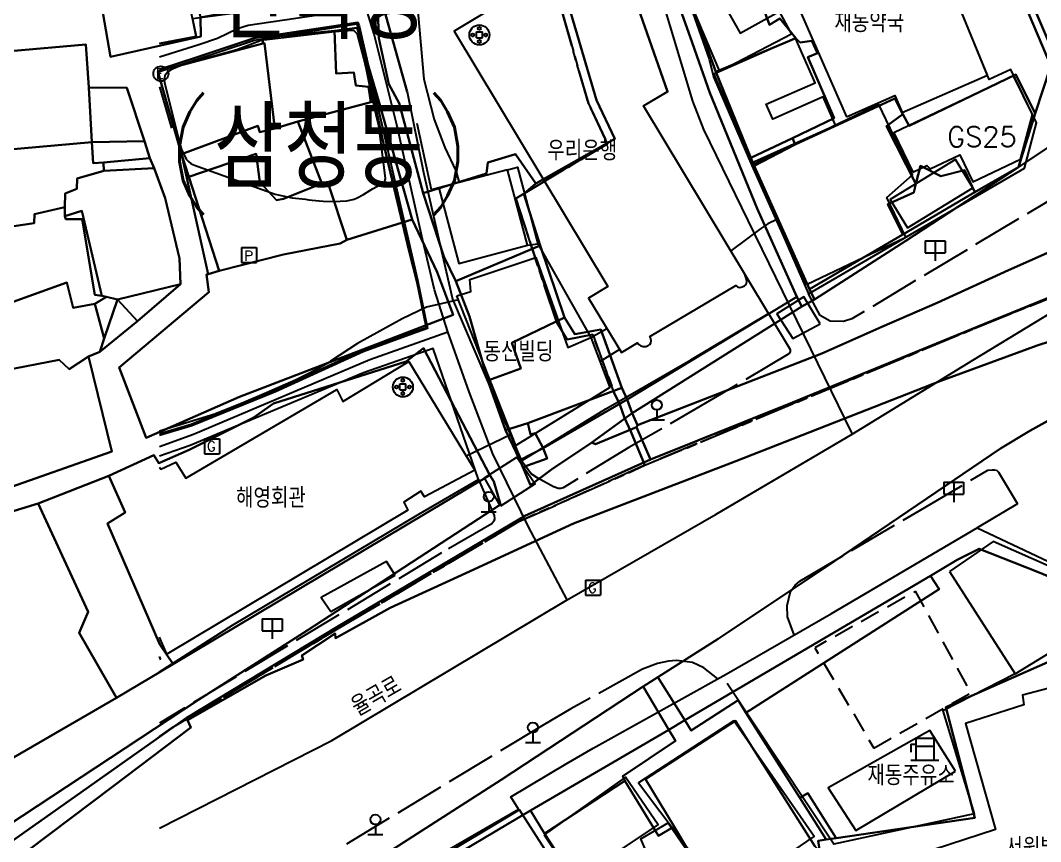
# Model space of a CAD drawing. Header units: feet. Extents: x 197796 to 199821, y 552499 to 555392.
# Drawn here: x 198661.1 to 198763.1, y 552972.5 to 553054.7 of the extents above; entities that cross this region are included whole.
import ezdxf
from ezdxf.enums import TextEntityAlignment as Align

# ---------------------------------------------------------------- set-up
doc = ezdxf.new("R2010")
doc.units = ezdxf.units.FT
doc.header["$MEASUREMENT"] = 0
for name, pattern in [('ANYANG2', [6, 5, -1]), ('ANYANG3', [3, 2, -1]), ('JEON', [12, 4, -0.5, 1, -0.5, 4, -0.5, 1, -0.5])]:
    doc.linetypes.add(name, pattern=pattern)
for name, color, linetype in [('AAA001', 7, 'CONTINUOUS'), ('AAA004', 7, 'ANYANG3'), ('AAA008', 7, 'CONTINUOUS'), ('AAB220', 5, 'CONTINUOUS'), ('AAC001', 7, 'CONTINUOUS'), ('AD002', 7, 'CONTINUOUS'), ('AD0022', 1, 'CONTINUOUS'), ('AE001', 1, 'ANYANG2'), ('AE130', 42, 'CONTINUOUS'), ('AE230', 7, 'CONTINUOUS'), ('AE2301', 7, 'CONTINUOUS'), ('AE240', 1, 'CONTINUOUS'), ('AEC002', 7, 'CONTINUOUS'), ('AEE001', 7, 'CONTINUOUS'), ('AEE010', 1, 'CONTINUOUS'), ('AZ0202', 7, 'CONTINUOUS'), ('AZ030', 7, 'CONTINUOUS'), ('AZ0801', 7, 'CONTINUOUS'), ('AZ0803', 7, 'CONTINUOUS'), ('AZB010', 1, 'CONTINUOUS'), ('CAA001', 7, 'CONTINUOUS'), ('CAA002', 30, 'CONTINUOUS'), ('DD001', 3, 'CONTINUOUS'), ('EA0018', 7, 'JEON'), ('EA0118', 7, 'JEON'), ('wipco_지적', 20, 'CONTINUOUS'), ('ZC002', 7, 'CONTINUOUS'), ('ZC005', 7, 'CONTINUOUS'), ('ZC006', 7, 'CONTINUOUS'), ('ZC251', 7, 'CONTINUOUS'), ('ZC252', 7, 'CONTINUOUS')]:
    doc.layers.add(name, color=color, linetype=linetype)
doc.styles.add('GHS', font='ROMANS', dxfattribs={"bigfont": 'NGSW.shx'})
doc.styles.add('NGSW', font='ROMANS.shx', dxfattribs={"bigfont": 'NGSW.shx'})
doc.styles.get("Standard").update_dxf_attribs({"font": 'ROMANS.shx', "bigfont": 'NGSW.shx'})

# ---------------------------------------------------------------- blocks, each defined once
blk = doc.blocks.new('AEE001')
at = {"layer": 'AEE001', "color": 7}
for points in [[(-0.75, 0), (0.75, 0)], [(0, 1), (0, 0)]]:
    blk.add_lwpolyline(points, dxfattribs=at)
blk.add_circle((0, 1.5), 0.5, dxfattribs=at)
blk = doc.blocks.new('AEC002')
at = {"layer": 'AEC002'}
for points in [[(-1, 2), (1, 2)], [(-1, 2), (-1, 0.8)], [(0, 2), (0, 0)], [(1, 2), (1, 0.8)], [(-1, 0.8), (1, 0.8)]]:
    blk.add_lwpolyline(points, dxfattribs=at)
blk = doc.blocks.new('AEE010')
at = {"layer": 'AEE010'}
for points in [[(-0.75, 0), (0.75, 0)], [(0, 1), (0, 0)]]:
    blk.add_lwpolyline(points, dxfattribs=at)
blk.add_circle((0, 1.5), 0.5, dxfattribs=at)
blk = doc.blocks.new('AAB220')
at = {"layer": 'AAB220'}
for points in [[(-0.3, -0.3), (-0.3, 0.3)], [(-0.3, 0.3), (0.3, 0.3)], [(0.3, -0.3), (0.3, 0.3)], [(-0.3, -0.3), (0.3, -0.3)]]:
    blk.add_lwpolyline(points, dxfattribs=at)
for centre, radius in [((0, 0), 1), ((-0.65, 0), 0.15), ((0, 0.65), 0.15), ((0.65, 0), 0.15), ((0, -0.65), 0.15)]:
    blk.add_circle(centre, radius, dxfattribs=at)
blk = doc.blocks.new('AE240')
at = {"layer": 'AE240'}
for points in [[(-1.4, 0.2), (-0.9, 0.2)], [(-1.4, 0.2), (-1.4, -0.6)], [(-0.9, 0.8), (-0.9, -1.4)], [(-0.9, 0.8), (0.9, 0.8)], [(-0.9, 0), (0.9, 0)], [(0.9, 0.8), (0.9, -1.4)], [(-1.4, -1.4), (1.4, -1.4)]]:
    blk.add_lwpolyline(points, dxfattribs=at)
blk = doc.blocks.new('AZB010')
at = {"layer": 'AZB010'}
for points in [[(-0.76, 0.79), (0.74, 0.79)], [(-0.76, 0.79), (-0.76, -0.71)], [(0.74, 0.79), (0.74, -0.71)], [(-0.76, -0.71), (0.74, -0.71)]]:
    blk.add_lwpolyline(points, dxfattribs=at)
at = {"layer": 'AZB010', "style": 'GHS'}
blk.add_text('G', height=1, dxfattribs=at).set_placement((-0.52, -0.45))
blk = doc.blocks.new('AZ0202')
at = {"layer": 'AZ0202'}
blk.add_circle((0, 0), 0.75, dxfattribs=at)
at = {"layer": 'AZ0202', "style": 'GHS'}
blk.add_text('E', height=1, dxfattribs=at).set_placement((-0.5, -0.48))
blk = doc.blocks.new('AE2301')
at = {"layer": 'AE2301'}
for points in [[(-0.77, 0.83), (0.73, 0.83)], [(-0.77, 0.83), (-0.77, -0.67)], [(0.73, 0.83), (0.73, -0.67)], [(-0.77, -0.67), (0.73, -0.67)]]:
    blk.add_lwpolyline(points, dxfattribs=at)
at = {"layer": 'AE2301', "style": 'GHS'}
blk.add_text('P', height=1, dxfattribs=at).set_placement((-0.51, -0.48))

msp = doc.modelspace()

# ---------------------------------------------------------------- linework, layer by layer
at = {"layer": 'AAA001', "color": 255, "flags": 128}
for points in [[(198731.53, 552966.89), (198740.46, 552972.99), (198732.44, 552984.59), (198722.89, 552978.38)], [(198713.46, 552973.16), (198719.99, 552963.37), (198723.66, 552965.57), (198720.2, 552971.06), (198724.85, 552974.19), (198721.61, 552978.95)], [(198728.83, 552970.05), (198723.97, 552966.74), (198721.84, 552969.58), (198723.73, 552971.38), (198723.13, 552972.78), (198725.87, 552974.38)]]:
    msp.add_lwpolyline(points, close=True, dxfattribs=at)
at = {"layer": 'AAA004', "color": 255, "flags": 128}
msp.add_lwpolyline([(198746.43, 552981.85), (198756.16, 552987.4), (198750.6, 552997.55), (198740.53, 552991.9)], close=True, dxfattribs=at)
at = {"layer": 'AAA008', "color": 255, "flags": 128}
for points in [[(198743.69, 553045.05), (198748.54, 553047.17), (198749.28, 553045.48), (198757.79, 553049.2), (198751.09, 553065.52), (198737.36, 553059.51)], [(198731.04, 553049.57), (198727.4, 553058.14), (198733.49, 553061.52), (198735.71, 553057.5), (198731.94, 553055.42), (198733.05, 553053.41), (198736.96, 553055.57), (198738.21, 553053.3)], [(198742.61, 553044.2), (198741.36, 553047.04), (198736.33, 553044.81), (198735.67, 553046.3), (198740.56, 553048.46), (198738.59, 553052.9), (198730.43, 553049.3), (198734.19, 553040.43)], [(198750.33, 553039.49), (198751.75, 553040.17), (198752.06, 553039.83), (198755.05, 553041.25), (198756.34, 553038.55), (198761.12, 553040.82), (198762.3, 553045.27), (198760.41, 553049.16), (198748.44, 553043.45)], [(198739.69, 553028.25), (198749.62, 553033.01), (198747.73, 553036.96), (198750.31, 553039.22), (198746.93, 553046.26), (198734.28, 553040.19)], [(198749.8, 553033.94), (198756.33, 553037.93), (198754.6, 553040.76), (198748.08, 553036.76)], [(198702.92, 553037.92), (198704.93, 553030.36), (198711.8, 553032.19), (198709.8, 553039.75)], [(198754.01, 552999.53), (198760.58, 552989.28), (198768.47, 552994.13), (198768, 552996.19), (198768.47, 552996.75), (198767.94, 552998.3), (198758.38, 553002.54)], [(198775.14, 552964.05), (198775.16, 552964.05), (198768.96, 552984.46), (198768.52, 552984.42), (198767.01, 552988.66), (198761.31, 552987.14), (198761.45, 552986.18), (198755.62, 552984.33), (198758.6, 552973.71), (198752.47, 552971.71), (198754.59, 552964.26), (198761, 552965.99), (198762.78, 552960.2)], [(198754.59, 552979.56), (198752.03, 552983.62), (198741.86, 552977.87), (198744.65, 552973.6)], [(198709.67, 552957.97), (198718.69, 552963.68), (198711, 552975.69), (198701.74, 552970.14)]]:
    msp.add_lwpolyline(points, close=True, dxfattribs=at)
for points in [[(198717.66, 553061.58), (198704.45, 553053.63), (198719.84, 553028.06), (198717.91, 553026.9), (198721.2, 553021.44), (198722.81, 553022.41), (198722.93, 553022.26), (198723.14, 553022.12), (198723.36, 553022.05), (198723.63, 553022.06), (198723.82, 553022.11), (198724.02, 553022.24), (198724.13, 553022.43), (198724.16, 553022.61), (198724.13, 553022.84), (198724.03, 553023.06), (198732.63, 553028.16), (198732.83, 553027.99), (198733.03, 553027.96), (198733.27, 553028.01), (198733.49, 553028.11), (198733.63, 553028.22), (198733.7, 553028.35), (198733.72, 553028.55), (198733.7, 553028.76), (198733.64, 553028.98), (198733.53, 553029.3), (198723.39, 553046.14), (198725.8, 553047.59), (198722.38, 553057.32)], [(198704.72, 553027.14), (198706.13, 553027.56), (198706.03, 553028.76), (198712.63, 553030.96), (198715.83, 553021.96), (198718.13, 553022.96), (198720.03, 553017.96), (198710.61, 553012.13), (198704.72, 553027.14)]]:
    msp.add_lwpolyline(points, dxfattribs=at)
at = {"layer": 'AAA008', "color": 255}
for points in [[(198674.98, 553052.38), (198678.64, 553053.08), (198677.95, 553056.55), (198674.98, 553055.96)], [(198674.98, 553009.99), (198675.13, 553009.76), (198676.63, 553010.46), (198677.63, 553008.86), (198692.73, 553017.76), (198693.33, 553016.56), (198699.93, 553020.56), (198706.53, 553009.66), (198701.49, 553007.02), (198701.13, 553007.56), (198699.43, 553006.46), (198699.83, 553005.66), (198675.73, 552991.26), (198674.97, 552992.96)], [(198674.97, 552990.74), (198675.07, 552990.8), (198674.97, 552991.03)]]:
    msp.add_lwpolyline(points, dxfattribs=at)
at = {"layer": 'AAC001', "color": 255}
for points in [[(198699.74, 553047.54), (198696.71, 553058.43)], [(198702.92, 553037.92), (198702.19, 553037.74), (198700.74, 553044.38)]]:
    msp.add_lwpolyline(points, dxfattribs=at)
at = {"layer": 'AAC001', "color": 255, "flags": 128}
for points in [[(198709.8, 553039.75), (198710.8, 553040), (198712.83, 553032.33)], [(198711.8, 553032.19), (198712.83, 553032.33), (198718.13, 553022.96)], [(198760.58, 552989.28), (198753.33, 552985.6), (198756.48, 552975.29), (198742.42, 552972.25), (198731.78, 552988.31)]]:
    msp.add_lwpolyline(points, dxfattribs=at)
at = {"layer": 'AD002', "color": 255}
for points in [[(198674.97, 552973.84), (198692.22, 552982.61), (198715.75, 552996.69), (198730.66, 553005.27), (198744.28, 553013.27), (198756.34, 553020.68), (198807.06, 553051.53), (198838.39, 553069.5), (198843.12, 553071.78), (198848.81, 553074.67), (198855.5, 553077.75), (198862.81, 553080.79), (198871.68, 553083.87), (198878.71, 553085.75), (198888.24, 553087.89), (198901.9, 553089.49), (198916.63, 553089.88), (198935.4, 553090.28), (198979.47, 553090.48), (199039.37, 553091.12), (199057.57, 553091.43), (199078.48, 553092.38), (199108.65, 553093.66), (199116.66, 553093.82)], [(198715.75, 552996.69), (198711.87, 553004.08), (198708.34, 553011.32), (198705.97, 553017.53), (198703.82, 553023.53), (198702.5, 553027.74), (198701.29, 553032.79), (198698.73, 553044.24), (198696.46, 553053.3), (198695.64, 553055.91), (198694.72, 553059.16), (198693.51, 553065.85), (198691.91, 553075.92), (198691.61, 553076.82), (198691.4, 553077.12), (198691.18, 553077.2), (198690.84, 553077.2), (198683.69, 553076.18), (198682.75, 553076.23), (198681.15, 553077.63), (198680.48, 553077.8), (198679.37, 553077.65), (198674.99, 553076.44)], [(198724.82, 553058.18), (198726.03, 553054.14), (198728.3, 553046.6), (198729.4, 553043.77), (198733.84, 553034.67), (198744.28, 553013.27)], [(198695.64, 553055.91), (198683.85, 553054.17), (198682.78, 553053.85), (198680.79, 553052.88), (198678.91, 553052.24), (198674.98, 553051.01)], [(198674.98, 553012.06), (198678.38, 553013.28), (198696.02, 553020.75), (198703.82, 553023.53)]]:
    msp.add_lwpolyline(points, dxfattribs=at)
at = {"layer": 'AD0022', "color": 255}
for points in [[(198674.99, 553075.01), (198680.15, 553076.58), (198680.38, 553076.64), (198681.01, 553074.33), (198690.69, 553075.47), (198693.52, 553056.69), (198689.58, 553056.23), (198684.4, 553055.66), (198678.29, 553054.86), (198678.64, 553053.08), (198674.98, 553052.38)], [(198727.1, 553058.98), (198729.96, 553050.81), (198730.41, 553049.03), (198734.24, 553040.18), (198737.55, 553032.71), (198739.91, 553027.34), (198761.49, 553039.9), (198762.7, 553044.44), (198760.15, 553049.77), (198757.98, 553048.79), (198751.12, 553065.54)], [(198696.71, 553058.43), (198699.74, 553047.54), (198701.39, 553039.46), (198704.28, 553026.78), (198711.2, 553010.62), (198719.62, 553015.83), (198722.92, 553017.7), (198728.12, 553020.72), (198735.91, 553025.34), (198723.41, 553046.14), (198725.82, 553047.59), (198722.42, 553057.33)], [(198674.98, 553049.8), (198684.45, 553052.92), (198694.82, 553054.5), (198694.94, 553054.14), (198700.78, 553028.71), (198701.8, 553023.84), (198700.29, 553023.33), (198695.36, 553021.52), (198686.58, 553017.52), (198678.23, 553014.1), (198674.98, 553013.13)], [(198674.97, 552989.49), (198682.28, 552994.15), (198700.91, 553005.26), (198706.89, 553008.75), (198702.35, 553021.86), (198695.39, 553019.43), (198678.06, 553012.14), (198674.98, 553011.07)], [(198674.97, 552953.71), (198701.76, 552970.47), (198710.9, 552975.74), (198710.14, 552976.99), (198715.65, 552980.29), (198718.35, 552981.86), (198731.66, 552989.25), (198742.19, 552995.34), (198756.76, 553003.91), (198769.21, 552998.02), (198777.95, 552966.83), (198779.41, 552961.63), (198780.71, 552957.8), (198781.92, 552954.29), (198791.25, 552921.49), (198792.15, 552916.29), (198796.36, 552901.52)]]:
    msp.add_lwpolyline(points, dxfattribs=at)
at = {"layer": 'AE001', "color": 255}
for points in [[(198741.55, 553101.92), (198745, 553101.85), (198749.94, 553090.06), (198760.23, 553064.9), (198765.96, 553050.69), (198767.53, 553046.79), (198767.59, 553046.36), (198767.74, 553042.89), (198767.79, 553040.07), (198767.67, 553039.25), (198766.05, 553037.91), (198744.23, 553024.81), (198743.41, 553024.57), (198742.07, 553024.59), (198741.07, 553025.17), (198739.91, 553027.34)], [(198735.91, 553025.34), (198738.07, 553021.76), (198738.05, 553021.55), (198737.99, 553021.4), (198737.93, 553021.31), (198730.4, 553016.84), (198725.16, 553013.79), (198721.92, 553011.96), (198715.36, 553007.9), (198715.11, 553007.85), (198714.85, 553007.85), (198714.44, 553008.01), (198714.4, 553008.02), (198712.83, 553008.89), (198712.17, 553009.31), (198711.2, 553010.62)], [(198738.45, 552993.18), (198737.8, 552995.01), (198737.78, 552996.14), (198738.09, 552997.52), (198738.58, 552998.17), (198739.03, 552998.58), (198750.98, 553005.61), (198757.85, 553009.67), (198758.26, 553009.71), (198758.5, 553009.72), (198758.71, 553009.66), (198758.9, 553009.49), (198760.81, 553006.29), (198756.76, 553003.91)], [(198706.89, 553008.75), (198708.47, 553005.14), (198708.49, 553004.79), (198708.43, 553004.57), (198708.22, 553004.31), (198703.2, 553001.39), (198674.97, 552984.36)], [(198730.82, 552988.78), (198729.42, 552989.89), (198728.28, 552990.41), (198726.71, 552990.62), (198725.89, 552990.56), (198724.79, 552990.33), (198723.29, 552989.75), (198716.12, 552985.77), (198713.36, 552984.16), (198674.97, 552960.92)]]:
    msp.add_lwpolyline(points, dxfattribs=at)
at = {"layer": 'AE130', "color": 255, "flags": 128}
for points in [[(198741.05, 553024.33), (198739.44, 553027.03), (198736.74, 553025.33), (198738.32, 553022.85)], [(198709.1, 553006.07), (198707.5, 553008.9), (198710.73, 553010.97), (198712.57, 553008.31)]]:
    msp.add_lwpolyline(points, close=True, dxfattribs=at)
at = {"layer": 'AE230', "color": 255}
msp.add_lwpolyline([(198674.98, 553049.59), (198684.48, 553052.72), (198694.73, 553054.35), (198696.89, 553044.35), (198699.91, 553031.6), (198700.71, 553028.46), (198701.67, 553023.93), (198695.11, 553021.59), (198686.41, 553017.61), (198678.14, 553014.26), (198674.98, 553013.3)], dxfattribs=at)
at = {"layer": 'AZ030', "color": 255, "flags": 128}
msp.add_lwpolyline([(198698.55, 552999.17), (198697.69, 553000.53), (198691.14, 552996.94), (198692.11, 552995.53)], close=True, dxfattribs=at)
at = {"layer": 'AZ0801', "color": 255}
for points in [[(198700.72, 553028.79), (198697.4, 553042.51), (198694.82, 553054.5), (198684.45, 553052.92), (198674.98, 553049.76)], [(198674.98, 553048.04), (198676.18, 553043.92)]]:
    msp.add_lwpolyline(points, dxfattribs=at)
at = {"layer": 'AZ0803', "color": 255, "flags": 128}
msp.add_lwpolyline([(198721, 553021.76), (198719.05, 553020.54)], dxfattribs=at)
at = {"layer": 'CAA001', "color": 255, "elevation": 35, "flags": 128}
msp.add_lwpolyline([(198677.06, 553042.22), (198677.18, 553041.78), (198677.66, 553040.81), (198677.89, 553040.56), (198678.15, 553040.35), (198678.47, 553040.2), (198686.54, 553037.31), (198686.85, 553037.23), (198688.25, 553036.93), (198689.57, 553036.8), (198689.92, 553036.75), (198690.97, 553036.65), (198691.36, 553036.61), (198692.4, 553036.57), (198693.72, 553036.63), (198694.45, 553036.79), (198694.77, 553036.93), (198695.38, 553037.26), (198696.01, 553037.67), (198696.3, 553037.84), (198697.21, 553038.33), (198697.48, 553038.51), (198697.59, 553038.83), (198697.57, 553039.16), (198696.91, 553044.15), (198696.65, 553045.23), (198696.13, 553047.6), (198695.7, 553049.79), (198695.42, 553050.9), (198694.78, 553053.32), (198694.41, 553053.67), (198693.87, 553053.64), (198692.53, 553053.55), (198685.15, 553052.67), (198682.73, 553051.76), (198677.42, 553050.29), (198677, 553050.1), (198676.13, 553049.75), (198675.78, 553049.51), (198675.57, 553049.25), (198675.5, 553049.13), (198675.44, 553048.73), (198675.49, 553048.46)], close=True, dxfattribs=at)
at = {"layer": 'CAA002', "color": 255, "flags": 128}
for points, elevation in [([(198700.53, 553059.01), (198701.42, 553048.81), (198702.44, 553044.79), (198703.53, 553041.97), (198704.61, 553039.62), (198704.97, 553038.47)], 34), ([(198736.73, 553034.77), (198735.84, 553034.32), (198735.12, 553033.87), (198732.12, 553031.64)], 33), ([(198710.17, 553013.25), (198705.67, 553011.08)], 33)]:
    msp.add_lwpolyline(points, dxfattribs=dict(at, elevation=elevation))
at = {"layer": 'CAA002', "color": 255, "elevation": 34}
msp.add_lwpolyline([(198704.88, 553026.74), (198701.68, 553025.99), (198699.25, 553024.82), (198694.8, 553022.36), (198692.1, 553020.59), (198691.78, 553020.36), (198690.04, 553019.41), (198688.65, 553018.72), (198685.7, 553017.42), (198683.42, 553016.46), (198680.52, 553015.27), (198674.98, 553013.57)], dxfattribs=at)
at = {"layer": 'DD001', "color": 255, "flags": 128}
msp.add_lwpolyline([(198718.13, 553022.96), (198719.74, 553023.85)], dxfattribs=at)
at = {"layer": 'EA0018', "color": 255}
for points in [[(198715.28, 553055.41), (198717.88, 553046.39), (198719.78, 553042.35), (198712.02, 553037.7), (198710.64, 553036.86), (198712.31, 553031.65), (198714.74, 553024.45), (198715.76, 553022.77), (198718.33, 553023.25), (198720.47, 553017.42), (198721.03, 553016.25), (198721.5, 553014.91), (198722.13, 553013.56), (198723.54, 553010.16)], [(198788.75, 553036.94), (198756.47, 553023.85), (198723.54, 553010.16)], [(198723.54, 553010.16), (198710.93, 553004.52), (198693.6, 552994.25), (198691.47, 552992.98), (198676.22, 552983.88), (198674.97, 552983)]]:
    msp.add_lwpolyline(points, dxfattribs=at)
at = {"layer": 'EA0118', "color": 255}
for points in [[(198723.54, 553010.16), (198756.47, 553023.85), (198788.75, 553036.94), (198793.27, 553039.28), (198795.05, 553040.2), (198800.4, 553042.96), (198801.85, 553043.91), (198818.95, 553055.11), (198820.35, 553056.02), (198822.02, 553057.24), (198827.27, 553061.1), (198850.97, 553077.7)], [(198723.54, 553010.16), (198722.13, 553013.56), (198721.5, 553014.91), (198721.03, 553016.25), (198720.47, 553017.42), (198718.33, 553023.25), (198715.76, 553022.77), (198714.74, 553024.45), (198712.31, 553031.65), (198710.64, 553036.86), (198712.02, 553037.7), (198719.78, 553042.35), (198717.88, 553046.39), (198715.28, 553055.41)], [(198674.97, 552983), (198676.22, 552983.88), (198691.47, 552992.98), (198693.6, 552994.25), (198710.93, 553004.52), (198723.54, 553010.16)]]:
    msp.add_lwpolyline(points, dxfattribs=at)
at = {"layer": 'wipco_지적', "color": 20}
for points in [[(198764.41, 553051.41), (198759.9, 553061.97), (198756.24, 553070.43), (198751.32, 553082.4), (198747.99, 553090.52), (198743.57, 553101.13)], [(198759.3, 553061.58), (198764.13, 553050.16), (198762.58, 553045.36), (198760.65, 553049.27), (198749.96, 553044.13), (198749.33, 553045.31), (198748.53, 553046.89), (198738.58, 553042.26), (198738.31, 553042.91), (198742.47, 553044.9), (198739.83, 553051), (198740.81, 553051.43), (198740.23, 553052.66), (198739.06, 553052.48), (198738.63, 553052.93), (198737.03, 553054.88), (198736, 553054.26), (198733.77, 553060.31)], [(198696.71, 553058.61), (198696.92, 553052.91), (198697.93, 553048.3), (198698.94, 553046.42), (198701.34, 553037.41), (198703.42, 553031.05), (198704.61, 553028.6), (198705.99, 553025.07), (198707.82, 553018.64), (198709.6, 553013.69), (198711.01, 553010.69), (198711.31, 553009.99), (198712.09, 553008.16), (198714.2, 553009.74), (198718.24, 553012.43), (198718.61, 553012.28), (198722.71, 553013.99), (198724.1, 553010.74), (198711.52, 553005.12), (198692.86, 552994.05), (198677.69, 552984.87), (198651.41, 552966.34)], [(198659.04, 553007.61), (198670.23, 553011.55), (198667.89, 553021.06), (198669.01, 553021.51), (198672.77, 553024.6), (198677.09, 553028.29), (198676.99, 553030.87), (198675.55, 553036.91), (198674.45, 553039.9), (198674.01, 553040.89), (198673.48, 553042.62), (198671.71, 553047.96), (198667.91, 553047.98), (198667.6, 553052.29), (198660.04, 553051.6)], [(198764.11, 553042.14), (198760.89, 553040), (198762.58, 553045.36), (198764.13, 553050.16)], [(198651.41, 552966.34), (198677.69, 552984.87), (198692.86, 552994.05), (198711.52, 553005.12), (198724.1, 553010.74), (198738.29, 553016.45), (198757.5, 553024.32), (198774.29, 553031.16), (198789.33, 553037.38), (198795.04, 553016.66), (198799.82, 552999.37), (198803.78, 552984.46), (198807.6, 552969.84)], [(198774.29, 553031.16), (198757.5, 553024.32), (198738.29, 553016.45), (198724.1, 553010.74), (198722.71, 553013.99), (198722.81, 553014.18), (198741.22, 553021.36), (198747.25, 553024.01), (198752.76, 553026.42), (198759.9, 553029.69), (198768.19, 553033.38)], [(198659.74, 552970.05), (198670.32, 552978.02), (198678.12, 552983.91), (198677.78, 552984.66), (198685.61, 552989.12), (198689.34, 552990.72), (198689.22, 552991.12), (198692.55, 552993.33), (198692.58, 552992.87), (198698.04, 552995.9), (198705.64, 552999.37), (198716.39, 553004.32), (198732.62, 553010.58), (198753.13, 553018.6), (198762.76, 553022.16), (198766.76, 553023.47)], [(198766.76, 553023.47), (198762.76, 553022.16), (198753.13, 553018.6), (198732.62, 553010.58), (198716.39, 553004.32), (198705.64, 552999.37), (198698.04, 552995.9), (198692.58, 552992.87), (198692.55, 552993.33), (198689.22, 552991.12), (198689.34, 552990.72), (198685.61, 552989.12), (198677.78, 552984.66), (198678.12, 552983.91), (198670.32, 552978.02), (198659.74, 552970.05)], [(198659.8, 552974.11), (198678.88, 552986.68), (198689.76, 552993.62), (198709.09, 553006.24), (198708.43, 553008.53), (198708.03, 553009.16), (198701.38, 553021.87), (198699.64, 553020.54), (198686.4, 553016.34), (198684.36, 553014.91), (198677.96, 553011.72), (198674.9, 553010.36), (198674.4, 553011.16), (198669.91, 553009.12), (198662.85, 553006.35), (198651.8, 553002.98)], [(198766.32, 553015.98), (198762.04, 553013.6), (198759.11, 553011.86), (198741.58, 552999.94), (198730.86, 552992.78), (198724.82, 552988.94), (198724.82, 552988.94), (198723.36, 552988.02), (198709.17, 552978.69), (198700.78, 552973.31), (198684.4, 552962.75)], [(198768.38, 552997.18), (198762.8, 552999.49), (198756.97, 553001.81), (198754.77, 553000.69), (198752.09, 552999.11), (198727.52, 552984.65), (198724.82, 552988.94), (198730.86, 552992.78), (198741.58, 552999.94), (198759.11, 553011.86), (198762.04, 553013.6), (198766.32, 553015.98)]]:
    msp.add_lwpolyline(points, dxfattribs=at)
for points in [[(198680.23, 553076.96), (198671.27, 553074.75), (198668.02, 553072.83), (198666.82, 553070.87), (198667.31, 553067.08), (198670.07, 553051.06), (198679.11, 553053.09), (198679.09, 553055.02), (198685.41, 553056.2), (198693.95, 553057.14), (198691.53, 553071.92), (198690.31, 553074.44), (198684.6, 553074.14), (198681.12, 553074.03), (198680.23, 553076.96)], [(198724.48, 553068.93), (198728.15, 553058.76), (198728.4, 553058.02), (198727.73, 553057.68), (198726.55, 553057.27), (198728.27, 553052.48), (198730.02, 553047.44), (198734.78, 553035.88), (198738.74, 553027.03), (198721.75, 553016.75), (198721.23, 553017.93), (198719.14, 553023.76), (198716.52, 553023.29), (198715.5, 553024.94), (198713.07, 553032.15), (198711.42, 553037.32), (198712.61, 553038.36), (198720.53, 553042.85), (198718.7, 553046.7), (198716.01, 553055.88), (198715.41, 553055.85), (198713.53, 553062.5), (198712.58, 553067.07), (198724.48, 553068.93)], [(198667.31, 553067.08), (198674.85, 553068.4), (198676.49, 553062.26), (198677.06, 553061.84), (198679.09, 553055.02), (198679.11, 553053.09), (198670.07, 553051.06), (198667.31, 553067.08)], [(198696.71, 553058.61), (198706.77, 553060.84), (198706.88, 553061.45), (198713.53, 553062.5), (198715.41, 553055.85), (198716.01, 553055.88), (198718.7, 553046.7), (198720.53, 553042.85), (198712.61, 553038.36), (198710.59, 553041.29), (198707.81, 553040.47), (198707.7, 553039.38), (198701.34, 553037.41), (198698.94, 553046.42), (198697.93, 553048.3), (198696.92, 553052.91), (198696.71, 553058.61)], [(198759.9, 553061.97), (198764.41, 553051.41), (198764.13, 553050.16), (198759.3, 553061.58), (198759.9, 553061.97)], [(198733.71, 553060.84), (198733.77, 553060.31), (198736, 553054.26), (198737.03, 553054.88), (198738.63, 553052.93), (198730.64, 553049.55), (198727.73, 553057.68), (198728.4, 553058.02), (198728.15, 553058.76), (198733.71, 553060.84)], [(198730.64, 553049.55), (198734.12, 553040.94), (198734.47, 553040.15), (198739.99, 553027.79), (198740.49, 553026.77), (198739.23, 553026.05), (198738.74, 553027.03), (198734.78, 553035.88), (198730.02, 553047.44), (198728.27, 553052.48), (198726.55, 553057.27), (198727.73, 553057.68), (198730.64, 553049.55)], [(198694.75, 553053.96), (198692.5, 553053.66), (198685.33, 553052.96), (198685.31, 553052.39), (198674.83, 553049.57), (198677.17, 553041.31), (198679.84, 553029.29), (198679.68, 553029.27), (198679.93, 553027.48), (198670.94, 553019.96), (198673.65, 553012.92), (198682.97, 553017.02), (198704.35, 553025.22), (198702.77, 553029.51), (198700.24, 553034.78), (198696.92, 553046.59), (198694.75, 553053.96)], [(198692.5, 553053.66), (198692.64, 553049.37), (198694.43, 553049.47), (198694.62, 553048.17), (198695.9, 553048.06), (198696.12, 553046.52), (198688.82, 553044.56), (198686.51, 553043.88), (198685.49, 553052.41), (198685.31, 553052.39), (198685.33, 553052.96), (198692.5, 553053.66)], [(198696.92, 553046.59), (198696.12, 553046.52), (198695.9, 553048.06), (198694.62, 553048.17), (198694.43, 553049.47), (198692.64, 553049.37), (198692.5, 553053.66), (198694.75, 553053.96), (198696.92, 553046.59)], [(198730.64, 553049.55), (198738.63, 553052.93), (198739.06, 553052.48), (198740.23, 553052.66), (198740.81, 553051.43), (198739.83, 553051), (198742.47, 553044.9), (198738.31, 553042.91), (198734.12, 553040.94), (198730.64, 553049.55)], [(198660.04, 553051.6), (198667.6, 553052.29), (198667.91, 553047.98), (198668.23, 553042.49), (198659.24, 553041.71), (198659.14, 553042.53), (198660.04, 553051.6)], [(198685.31, 553052.39), (198685.49, 553052.41), (198686.51, 553043.88), (198685.03, 553043.5), (198684.82, 553044.15), (198677.17, 553041.31), (198674.83, 553049.57), (198685.31, 553052.39)], [(198740.49, 553026.77), (198749.65, 553032.63), (198760.89, 553040), (198764.11, 553042.14), (198767.38, 553044.24), (198770.06, 553045.82), (198778.67, 553051.45), (198781.14, 553046.18), (198783.58, 553039.35), (198775.46, 553036.07), (198768.19, 553033.38), (198759.9, 553029.69), (198752.76, 553026.42), (198747.25, 553024.01), (198741.22, 553021.36), (198722.81, 553014.18), (198722.27, 553015.38), (198739.23, 553026.05), (198740.49, 553026.77)], [(198749.33, 553045.31), (198749.96, 553044.13), (198760.65, 553049.27), (198762.58, 553045.36), (198760.89, 553040), (198756.53, 553037.49), (198755.5, 553039.7), (198753.13, 553039.11), (198751.1, 553040.14), (198750.63, 553038.33), (198747.69, 553044.11), (198749.33, 553045.31)], [(198667.91, 553047.98), (198671.71, 553047.96), (198673.48, 553042.62), (198668.23, 553042.49), (198667.91, 553047.98)], [(198696.12, 553046.52), (198696.92, 553046.59), (198700.24, 553034.78), (198693.73, 553032.72), (198691.89, 553038.28), (198691.23, 553038.38), (198688.82, 553044.56), (198696.12, 553046.52)], [(198738.58, 553042.26), (198748.53, 553046.89), (198749.33, 553045.31), (198747.69, 553044.11), (198750.63, 553038.33), (198750.43, 553037.48), (198747.82, 553036.3), (198749.35, 553033.26), (198739.99, 553027.79), (198734.47, 553040.15), (198738.58, 553042.26)], [(198688.82, 553044.56), (198691.23, 553038.38), (198687.39, 553036.85), (198686.7, 553036.69), (198685.02, 553038.51), (198684.64, 553041.34), (198677.92, 553039.02), (198677.17, 553041.31), (198684.82, 553044.15), (198685.03, 553043.5), (198686.51, 553043.88), (198688.82, 553044.56)], [(198668.23, 553042.49), (198668.34, 553040.39), (198669.37, 553040.47), (198669.42, 553039.63), (198666.75, 553038.88), (198666.71, 553037.83), (198665.56, 553037.36), (198665.53, 553036.01), (198662.48, 553035.31), (198662.43, 553034.4), (198659.52, 553033.95), (198658.76, 553036.2), (198659.81, 553036.53), (198659.24, 553041.71), (198668.23, 553042.49)], [(198673.48, 553042.62), (198674.01, 553040.89), (198669.37, 553040.47), (198668.34, 553040.39), (198668.23, 553042.49), (198673.48, 553042.62)], [(198738.31, 553042.91), (198738.58, 553042.26), (198734.47, 553040.15), (198734.12, 553040.94), (198738.31, 553042.91)], [(198674.01, 553040.89), (198674.45, 553039.9), (198669.42, 553039.63), (198669.37, 553040.47), (198674.01, 553040.89)], [(198677.17, 553041.31), (198677.92, 553039.02), (198680.95, 553029.62), (198679.84, 553029.29), (198677.17, 553041.31)], [(198677.92, 553039.02), (198684.64, 553041.34), (198685.02, 553038.51), (198686.7, 553036.69), (198687.39, 553036.85), (198691.23, 553038.38), (198691.89, 553038.28), (198693.73, 553032.72), (198693.06, 553032.35), (198687.39, 553031.25), (198680.95, 553029.62), (198677.92, 553039.02)], [(198712.61, 553038.36), (198711.42, 553037.32), (198713.07, 553032.15), (198704.61, 553028.6), (198703.42, 553031.05), (198701.34, 553037.41), (198707.7, 553039.38), (198707.81, 553040.47), (198710.59, 553041.29), (198712.61, 553038.36)], [(198669.42, 553039.63), (198674.45, 553039.9), (198675.55, 553036.91), (198676.99, 553030.87), (198677.09, 553028.29), (198670.79, 553026.76), (198669.67, 553027.04), (198669.23, 553027.11), (198667.22, 553035.63), (198665.5, 553035.11), (198665.53, 553036.01), (198665.56, 553037.36), (198666.71, 553037.83), (198666.75, 553038.88), (198669.42, 553039.63)], [(198760.89, 553040), (198749.65, 553032.63), (198740.49, 553026.77), (198739.99, 553027.79), (198749.35, 553033.26), (198756.53, 553037.49), (198760.89, 553040)], [(198756.53, 553037.49), (198749.35, 553033.26), (198747.82, 553036.3), (198750.43, 553037.48), (198750.63, 553038.33), (198751.1, 553040.14), (198753.13, 553039.11), (198755.5, 553039.7), (198756.53, 553037.49)], [(198665.5, 553035.11), (198665.6, 553034.8), (198667.25, 553034.79), (198668.5, 553027.24), (198669.23, 553027.11), (198669.67, 553027.04), (198668.53, 553026.33), (198666.34, 553025.92), (198665.73, 553028.47), (198656.99, 553025.32), (198657.09, 553025.91), (198659.61, 553029.14), (198659.52, 553033.95), (198662.43, 553034.4), (198662.48, 553035.31), (198665.53, 553036.01), (198665.5, 553035.11)], [(198669.23, 553027.11), (198668.5, 553027.24), (198667.25, 553034.79), (198665.6, 553034.8), (198665.5, 553035.11), (198667.22, 553035.63), (198669.23, 553027.11)], [(198693.73, 553032.72), (198700.24, 553034.78), (198702.77, 553029.51), (198704.35, 553025.22), (198682.97, 553017.02), (198673.65, 553012.92), (198670.94, 553019.96), (198679.93, 553027.48), (198679.68, 553029.27), (198679.84, 553029.29), (198680.95, 553029.62), (198687.39, 553031.25), (198693.06, 553032.35), (198693.73, 553032.72)], [(198704.61, 553028.6), (198713.07, 553032.15), (198715.5, 553024.94), (198710.21, 553022.43), (198711.12, 553019.86), (198707.82, 553018.64), (198705.99, 553025.07), (198704.61, 553028.6)], [(198656.99, 553025.32), (198665.73, 553028.47), (198666.34, 553025.92), (198668.53, 553026.33), (198669.45, 553022.87), (198669.01, 553021.51), (198667.89, 553021.06), (198665.94, 553019.79), (198664.96, 553020.72), (198659.45, 553019.65), (198656.99, 553025.32)], [(198677.09, 553028.29), (198672.77, 553024.6), (198670.79, 553026.76), (198677.09, 553028.29)], [(198670.79, 553026.76), (198669.45, 553022.87), (198668.53, 553026.33), (198669.67, 553027.04), (198670.79, 553026.76)], [(198672.77, 553024.6), (198669.01, 553021.51), (198669.45, 553022.87), (198670.79, 553026.76), (198672.77, 553024.6)], [(198739.23, 553026.05), (198722.27, 553015.38), (198721.75, 553016.75), (198738.74, 553027.03), (198739.23, 553026.05)], [(198707.82, 553018.64), (198711.12, 553019.86), (198710.21, 553022.43), (198715.5, 553024.94), (198716.52, 553023.29), (198719.14, 553023.76), (198721.23, 553017.93), (198711.82, 553014.39), (198709.6, 553013.69), (198707.82, 553018.64)], [(198667.89, 553021.06), (198670.23, 553011.55), (198659.04, 553007.61), (198657.5, 553007.51), (198656.29, 553012.34), (198655.93, 553015.05), (198656.34, 553015.31), (198656.44, 553015.84), (198658.18, 553016.67), (198657.67, 553019), (198659.45, 553019.65), (198664.96, 553020.72), (198665.94, 553019.79), (198667.89, 553021.06)], [(198708.03, 553009.16), (198676.34, 552990.26), (198675.02, 552992.24), (198669.78, 553004.33), (198671.54, 553005.43), (198669.91, 553009.12), (198674.4, 553011.16), (198674.9, 553010.36), (198677.96, 553011.72), (198684.36, 553014.91), (198686.4, 553016.34), (198699.64, 553020.54), (198701.38, 553021.87), (198708.03, 553009.16)], [(198721.75, 553016.75), (198713.35, 553011.87), (198712.57, 553013.39), (198712.09, 553013.26), (198711.82, 553014.39), (198721.23, 553017.93), (198721.75, 553016.75)], [(198722.27, 553015.38), (198718.24, 553012.43), (198714.2, 553009.74), (198712.09, 553008.16), (198711.31, 553009.99), (198713.76, 553010.84), (198713.35, 553011.87), (198721.75, 553016.75), (198722.27, 553015.38)], [(198722.71, 553013.99), (198718.61, 553012.28), (198718.24, 553012.43), (198722.27, 553015.38), (198722.81, 553014.18), (198722.71, 553013.99)], [(198709.6, 553013.69), (198711.82, 553014.39), (198712.09, 553013.26), (198712.57, 553013.39), (198713.35, 553011.87), (198711.01, 553010.69), (198709.6, 553013.69)], [(198711.01, 553010.69), (198713.35, 553011.87), (198713.76, 553010.84), (198711.31, 553009.99), (198711.01, 553010.69)], [(198708.03, 553009.16), (198708.43, 553008.53), (198709.09, 553006.24), (198689.76, 552993.62), (198678.88, 552986.68), (198659.8, 552974.11), (198656.79, 552978.86), (198670.68, 552986.9), (198676.34, 552990.26), (198708.03, 553009.16)], [(198669.91, 553009.12), (198671.54, 553005.43), (198669.78, 553004.33), (198675.02, 552992.24), (198676.34, 552990.26), (198670.68, 552986.9), (198666.94, 552993.38), (198667.86, 552995.5), (198662.85, 553006.35), (198669.91, 553009.12)], [(198662.85, 553006.35), (198667.86, 552995.5), (198666.94, 552993.38), (198670.68, 552986.9), (198656.79, 552978.86), (198656.6, 552978.95), (198652.21, 552986.1), (198651.99, 552986.42), (198651.99, 552986.7), (198649.61, 552990.88), (198645.04, 552998.24), (198648.78, 553000.21), (198648.62, 553000.86), (198649.35, 553001.41), (198651.8, 553002.98), (198662.85, 553006.35)], [(198769.82, 552993.08), (198753.63, 552985.96), (198756.55, 552974.87), (198742.68, 552972.85), (198739.83, 552977.36), (198739.03, 552976.88), (198733.63, 552985.37), (198752.97, 552997.77), (198752.09, 552999.11), (198754.77, 553000.69), (198756.97, 553001.81), (198762.8, 552999.49), (198768.38, 552997.18), (198768.7, 552996.09), (198768.85, 552996.11), (198769.77, 552993.44), (198769.82, 552993.08)], [(198752.09, 552999.11), (198752.97, 552997.77), (198733.63, 552985.37), (198732.88, 552986.66), (198728.17, 552983.6), (198727.52, 552984.65), (198752.09, 552999.11)], [(198769.82, 552993.08), (198779.43, 552961.34), (198766.17, 552958.31), (198760.36, 552957.08), (198750.2, 552955.03), (198748, 552962.57), (198744.13, 552963.07), (198742.28, 552966.61), (198741.12, 552971.16), (198741.02, 552971.49), (198740.87, 552972.57), (198741.67, 552972.69), (198742.68, 552972.85), (198756.55, 552974.87), (198753.63, 552985.96), (198769.82, 552993.08)], [(198723.36, 552988.02), (198724.82, 552988.94), (198727.52, 552984.65), (198725.94, 552983.67), (198723.36, 552988.02)], [(198725.94, 552983.67), (198712.08, 552975.6), (198701.66, 552969.39), (198693.58, 552964.6), (198683.9, 552958.96), (198665.31, 552948.03), (198665.07, 552948.29), (198662.63, 552947.57), (198662.17, 552948.53), (198670.18, 552953.63), (198684.4, 552962.75), (198700.78, 552973.31), (198709.17, 552978.69), (198723.36, 552988.02), (198725.94, 552983.67)], [(198727.52, 552984.65), (198728.17, 552983.6), (198732.88, 552986.66), (198733.63, 552985.37), (198739.03, 552976.88), (198741.67, 552972.69), (198740.87, 552972.57), (198741.02, 552971.49), (198740.52, 552972.04), (198732.6, 552984.57), (198723.6, 552978.74), (198726.47, 552974.02), (198724.9, 552973.06), (198721.52, 552978.59), (198721.32, 552979.04), (198726.58, 552982.57), (198725.94, 552983.67), (198727.52, 552984.65)], [(198726.47, 552974.02), (198723.6, 552978.74), (198732.6, 552984.57), (198740.52, 552972.04), (198741.02, 552971.49), (198729.32, 552969.19), (198726.47, 552974.02)], [(198725.94, 552983.67), (198726.58, 552982.57), (198721.32, 552979.04), (198721.52, 552978.59), (198713.48, 552973.31), (198712.08, 552975.6), (198725.94, 552983.67)], [(198721.52, 552978.59), (198724.9, 552973.06), (198726.47, 552974.02), (198729.32, 552969.19), (198726.98, 552968.62), (198726.75, 552966.18), (198721.32, 552965.7), (198721.21, 552964.64), (198719.09, 552964.71), (198713.48, 552973.31), (198721.52, 552978.59)], [(198739.03, 552976.88), (198739.83, 552977.36), (198742.68, 552972.85), (198741.67, 552972.69), (198739.03, 552976.88)], [(198713.48, 552973.31), (198719.09, 552964.71), (198719.52, 552959.53), (198710.03, 552958.6), (198708.35, 552958.41), (198701.66, 552969.39), (198712.08, 552975.6), (198713.48, 552973.31)]]:
    msp.add_lwpolyline(points, close=True, dxfattribs=at)

# ---------------------------------------------------------------- block references
at = {"layer": 'AAB220', "color": 255}
for p in [(198706.98, 553053.24), (198699.33, 553018)]:
    msp.add_blockref('AAB220', p, dxfattribs=at)
at = {"layer": 'AE2301', "color": 255}
msp.add_blockref('AE2301', (198683.95, 553031.12), dxfattribs=at)
at = {"layer": 'AE240', "color": 255}
msp.add_blockref('AE240', (198751.55, 552982.06), dxfattribs=at)
at = {"layer": 'AEC002', "color": 255}
for p in [(198752.57, 553030.64), (198754.42, 553006.46), (198686.26, 552992.78)]:
    msp.add_blockref('AEC002', p, dxfattribs=at)
at = {"layer": 'AEE001', "color": 255}
for p in [(198707.92, 553005.52), (198712.33, 552982.42), (198696.58, 552973.2)]:
    msp.add_blockref('AEE001', p, dxfattribs=at)
at = {"layer": 'AEE010', "color": 255}
msp.add_blockref('AEE010', (198724.73, 553014.7), dxfattribs=at)
at = {"layer": 'AZ0202', "color": 255}
msp.add_blockref('AZ0202', (198675.12, 553049.36), dxfattribs=at)
at = {"layer": 'AZB010', "color": 255}
for p in [(198680.24, 553012.02), (198718.35, 552997.86)]:
    msp.add_blockref('AZB010', p, dxfattribs=at)

# ---------------------------------------------------------------- texts
at = {"layer": 'ZC002', "style": 'NGSW'}
for s, p in [('재동약국', (198742.48, 553053.5)), ('GS25', (198753.77, 553042.05)), ('우리은행', (198713.77, 553040.67)), ('동신빌딩', (198707.38, 553020.54)), ('해영회관', (198682.63, 553005.9)), ('서원빌딩', (198759.59, 552970.89))]:
    msp.add_text(s, height=2, dxfattribs=at).set_placement(p)
at = {"layer": 'ZC005'}
msp.add_text('율곡로', height=2, rotation=30, dxfattribs=at).set_placement((198699.43, 552987.52), align=Align.RIGHT)
at = {"layer": 'ZC006', "style": 'NGSW'}
msp.add_text('재동주유소', height=2, dxfattribs=at).set_placement((198745.79, 552978.13))
at = {"layer": 'ZC251', "style": 'NGSW'}
msp.add_text('안국동', height=8, dxfattribs=at).set_placement((198680.94, 553052.8))
at = {"layer": 'ZC252', "style": 'NGSW'}
msp.add_text('(삼청동)', height=8, dxfattribs=at).set_placement((198675.62, 553037.91))

doc.saveas('drawing.dxf')
